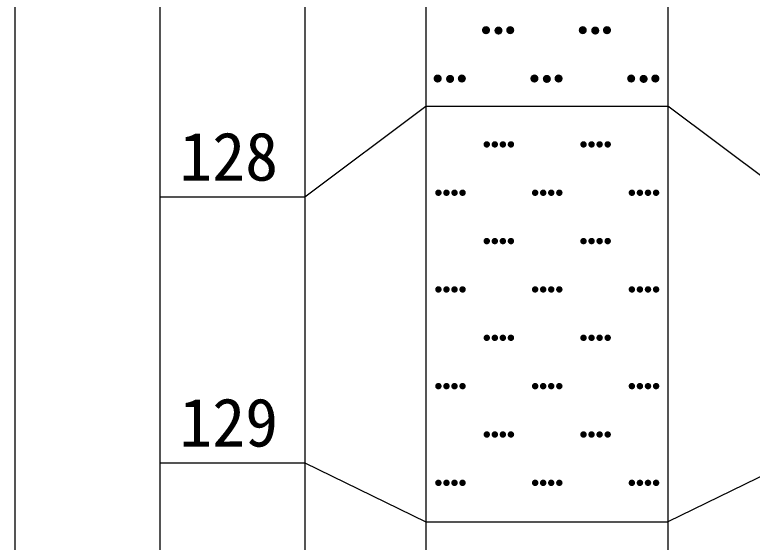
# Model space of a CAD drawing. Header units: inches. Extents: x -27 to 109, y -598 to 26.
# Drawn here: x 14.68 to 20.78, y -469.05 to -464.69 of the extents above; entities that cross this region are included whole.
import ezdxf

# ---------------------------------------------------------------- set-up
doc = ezdxf.new("R2010")
doc.units = ezdxf.units.IN
doc.header["$MEASUREMENT"] = 0
doc.layers.get('0').update_dxf_attribs({"lineweight": 0})
doc.styles.add('宋体', font='')
doc.styles.get('宋体').set_extended_font_data('宋体')

# ---------------------------------------------------------------- blocks, each defined once
blk = doc.blocks.new('lr_block_104')
at = {"true_color": 0x000000}
for points in [[(18.611, -464.8243), (18.6122, -464.8157), (18.611, -464.807), (18.6078, -464.799), (18.6025, -464.7921), (18.5955, -464.7867), (18.5875, -464.7835), (18.5789, -464.7824), (18.5702, -464.7835), (18.5622, -464.7867), (18.5553, -464.7921), (18.5499, -464.799), (18.5467, -464.807), (18.5455, -464.8157), (18.5467, -464.8243), (18.5499, -464.8324), (18.5553, -464.8393), (18.5622, -464.8446), (18.5702, -464.8478), (18.5789, -464.849), (18.5875, -464.8478), (18.5955, -464.8446), (18.6025, -464.8393), (18.6078, -464.8324)], [(18.7138, -464.8274), (18.715, -464.8188), (18.7138, -464.8101), (18.7106, -464.8021), (18.7053, -464.7951), (18.6983, -464.7898), (18.6903, -464.7866), (18.6817, -464.7854), (18.673, -464.7866), (18.665, -464.7898), (18.6581, -464.7951), (18.6527, -464.8021), (18.6495, -464.8101), (18.6483, -464.8188), (18.6495, -464.8274), (18.6527, -464.8354), (18.6581, -464.8424), (18.665, -464.8477), (18.673, -464.8509), (18.6817, -464.8521), (18.6903, -464.8509), (18.6983, -464.8477), (18.7053, -464.8424), (18.7106, -464.8354)], [(18.8109, -464.8243), (18.8121, -464.8157), (18.8109, -464.807), (18.8077, -464.799), (18.8023, -464.7921), (18.7954, -464.7867), (18.7874, -464.7835), (18.7787, -464.7824), (18.7701, -464.7835), (18.7621, -464.7867), (18.7551, -464.7921), (18.7498, -464.799), (18.7466, -464.807), (18.7454, -464.8157), (18.7466, -464.8243), (18.7498, -464.8324), (18.7551, -464.8393), (18.7621, -464.8446), (18.7701, -464.8478), (18.7787, -464.849), (18.7874, -464.8478), (18.7954, -464.8446), (18.8023, -464.8393), (18.8077, -464.8324)], [(19.411, -464.8243), (19.4122, -464.8157), (19.411, -464.807), (19.4078, -464.799), (19.4025, -464.7921), (19.3955, -464.7867), (19.3875, -464.7835), (19.3789, -464.7824), (19.3702, -464.7835), (19.3622, -464.7867), (19.3553, -464.7921), (19.3499, -464.799), (19.3467, -464.807), (19.3455, -464.8157), (19.3467, -464.8243), (19.3499, -464.8324), (19.3553, -464.8393), (19.3622, -464.8446), (19.3702, -464.8478), (19.3789, -464.849), (19.3875, -464.8478), (19.3955, -464.8446), (19.4025, -464.8393), (19.4078, -464.8324)], [(19.5138, -464.8274), (19.515, -464.8188), (19.5138, -464.8101), (19.5106, -464.8021), (19.5053, -464.7951), (19.4983, -464.7898), (19.4903, -464.7866), (19.4817, -464.7854), (19.473, -464.7866), (19.465, -464.7898), (19.4581, -464.7951), (19.4527, -464.8021), (19.4495, -464.8101), (19.4483, -464.8188), (19.4495, -464.8274), (19.4527, -464.8354), (19.4581, -464.8424), (19.465, -464.8477), (19.473, -464.8509), (19.4817, -464.8521), (19.4903, -464.8509), (19.4983, -464.8477), (19.5053, -464.8424), (19.5106, -464.8354)], [(19.6109, -464.8243), (19.6121, -464.8157), (19.6109, -464.807), (19.6077, -464.799), (19.6023, -464.7921), (19.5954, -464.7867), (19.5874, -464.7835), (19.5787, -464.7824), (19.5701, -464.7835), (19.5621, -464.7867), (19.5551, -464.7921), (19.5498, -464.799), (19.5466, -464.807), (19.5454, -464.8157), (19.5466, -464.8243), (19.5498, -464.8324), (19.5551, -464.8393), (19.5621, -464.8446), (19.5701, -464.8478), (19.5787, -464.849), (19.5874, -464.8478), (19.5954, -464.8446), (19.6023, -464.8393), (19.6077, -464.8324)], [(18.211, -465.2244), (18.2122, -465.2157), (18.211, -465.207), (18.2078, -465.199), (18.2025, -465.1921), (18.1955, -465.1868), (18.1875, -465.1836), (18.1789, -465.1823), (18.1702, -465.1836), (18.1622, -465.1868), (18.1553, -465.1921), (18.1499, -465.199), (18.1467, -465.207), (18.1455, -465.2157), (18.1467, -465.2244), (18.1499, -465.2323), (18.1553, -465.2393), (18.1622, -465.2446), (18.1702, -465.2478), (18.1789, -465.249), (18.1875, -465.2478), (18.1955, -465.2446), (18.2025, -465.2393), (18.2078, -465.2323)], [(18.3138, -465.2274), (18.315, -465.2188), (18.3138, -465.2101), (18.3106, -465.2021), (18.3053, -465.1952), (18.2983, -465.1898), (18.2903, -465.1866), (18.2817, -465.1854), (18.273, -465.1866), (18.265, -465.1898), (18.2581, -465.1952), (18.2527, -465.2021), (18.2495, -465.2101), (18.2483, -465.2188), (18.2495, -465.2274), (18.2527, -465.2354), (18.2581, -465.2423), (18.265, -465.2477), (18.273, -465.2509), (18.2817, -465.2521), (18.2903, -465.2509), (18.2983, -465.2477), (18.3053, -465.2423), (18.3106, -465.2354)], [(18.4109, -465.2244), (18.4121, -465.2157), (18.4109, -465.207), (18.4077, -465.199), (18.4023, -465.1921), (18.3954, -465.1868), (18.3874, -465.1836), (18.3787, -465.1823), (18.3701, -465.1836), (18.3621, -465.1868), (18.3551, -465.1921), (18.3498, -465.199), (18.3466, -465.207), (18.3454, -465.2157), (18.3466, -465.2244), (18.3498, -465.2323), (18.3551, -465.2393), (18.3621, -465.2446), (18.3701, -465.2478), (18.3787, -465.249), (18.3874, -465.2478), (18.3954, -465.2446), (18.4023, -465.2393), (18.4077, -465.2323)], [(19.011, -465.2244), (19.0122, -465.2157), (19.011, -465.207), (19.0078, -465.199), (19.0025, -465.1921), (18.9955, -465.1868), (18.9875, -465.1836), (18.9789, -465.1823), (18.9702, -465.1836), (18.9622, -465.1868), (18.9553, -465.1921), (18.9499, -465.199), (18.9467, -465.207), (18.9455, -465.2157), (18.9467, -465.2244), (18.9499, -465.2323), (18.9553, -465.2393), (18.9622, -465.2446), (18.9702, -465.2478), (18.9789, -465.249), (18.9875, -465.2478), (18.9955, -465.2446), (19.0025, -465.2393), (19.0078, -465.2323)], [(19.1138, -465.2274), (19.115, -465.2188), (19.1138, -465.2101), (19.1106, -465.2021), (19.1053, -465.1952), (19.0983, -465.1898), (19.0903, -465.1866), (19.0817, -465.1854), (19.073, -465.1866), (19.065, -465.1898), (19.0581, -465.1952), (19.0527, -465.2021), (19.0495, -465.2101), (19.0483, -465.2188), (19.0495, -465.2274), (19.0527, -465.2354), (19.0581, -465.2423), (19.065, -465.2477), (19.073, -465.2509), (19.0817, -465.2521), (19.0903, -465.2509), (19.0983, -465.2477), (19.1053, -465.2423), (19.1106, -465.2354)], [(19.2109, -465.2244), (19.2121, -465.2157), (19.2109, -465.207), (19.2077, -465.199), (19.2023, -465.1921), (19.1954, -465.1868), (19.1874, -465.1836), (19.1787, -465.1823), (19.1701, -465.1836), (19.1621, -465.1868), (19.1551, -465.1921), (19.1498, -465.199), (19.1466, -465.207), (19.1454, -465.2157), (19.1466, -465.2244), (19.1498, -465.2323), (19.1551, -465.2393), (19.1621, -465.2446), (19.1701, -465.2478), (19.1787, -465.249), (19.1874, -465.2478), (19.1954, -465.2446), (19.2023, -465.2393), (19.2077, -465.2323)], [(19.811, -465.2244), (19.8122, -465.2157), (19.811, -465.207), (19.8078, -465.199), (19.8025, -465.1921), (19.7955, -465.1868), (19.7875, -465.1836), (19.7789, -465.1823), (19.7702, -465.1836), (19.7622, -465.1868), (19.7553, -465.1921), (19.7499, -465.199), (19.7467, -465.207), (19.7455, -465.2157), (19.7467, -465.2244), (19.7499, -465.2323), (19.7553, -465.2393), (19.7622, -465.2446), (19.7702, -465.2478), (19.7789, -465.249), (19.7875, -465.2478), (19.7955, -465.2446), (19.8025, -465.2393), (19.8078, -465.2323)], [(19.9138, -465.2274), (19.915, -465.2188), (19.9138, -465.2101), (19.9106, -465.2021), (19.9053, -465.1952), (19.8983, -465.1898), (19.8903, -465.1866), (19.8817, -465.1854), (19.873, -465.1866), (19.865, -465.1898), (19.8581, -465.1952), (19.8527, -465.2021), (19.8495, -465.2101), (19.8483, -465.2188), (19.8495, -465.2274), (19.8527, -465.2354), (19.8581, -465.2423), (19.865, -465.2477), (19.873, -465.2509), (19.8817, -465.2521), (19.8903, -465.2509), (19.8983, -465.2477), (19.9053, -465.2423), (19.9106, -465.2354)], [(20.0109, -465.2244), (20.0121, -465.2157), (20.0109, -465.207), (20.0077, -465.199), (20.0023, -465.1921), (19.9954, -465.1868), (19.9874, -465.1836), (19.9787, -465.1823), (19.9701, -465.1836), (19.9621, -465.1868), (19.9551, -465.1921), (19.9498, -465.199), (19.9466, -465.207), (19.9454, -465.2157), (19.9466, -465.2244), (19.9498, -465.2323), (19.9551, -465.2393), (19.9621, -465.2446), (19.9701, -465.2478), (19.9787, -465.249), (19.9874, -465.2478), (19.9954, -465.2446), (20.0023, -465.2393), (20.0077, -465.2323)]]:
    blk.add_hatch(color=18, dxfattribs=at).paths.add_polyline_path(points, flags=17)
blk = doc.blocks.new('lr_block_105')
at = {"true_color": 0x000000}
for points in [[(18.6105, -465.7676), (18.6114, -465.7607), (18.6105, -465.7538), (18.6078, -465.7473), (18.6035, -465.7419), (18.5981, -465.7376), (18.5917, -465.735), (18.5847, -465.734), (18.5778, -465.735), (18.5714, -465.7376), (18.5659, -465.7419), (18.5617, -465.7473), (18.559, -465.7538), (18.5581, -465.7607), (18.559, -465.7676), (18.5617, -465.774), (18.5659, -465.7795), (18.5714, -465.7837), (18.5778, -465.7864), (18.5847, -465.7873), (18.5917, -465.7864), (18.5981, -465.7837), (18.6035, -465.7795), (18.6078, -465.774)], [(18.6771, -465.7676), (18.6781, -465.7607), (18.6771, -465.7538), (18.6745, -465.7473), (18.6702, -465.7419), (18.6647, -465.7376), (18.6583, -465.735), (18.6514, -465.734), (18.6445, -465.735), (18.6381, -465.7376), (18.6326, -465.7419), (18.6283, -465.7473), (18.6257, -465.7538), (18.6247, -465.7607), (18.6257, -465.7676), (18.6283, -465.774), (18.6326, -465.7795), (18.6381, -465.7837), (18.6445, -465.7864), (18.6514, -465.7873), (18.6583, -465.7864), (18.6647, -465.7837), (18.6702, -465.7795), (18.6745, -465.774)], [(18.7438, -465.7676), (18.7447, -465.7607), (18.7438, -465.7538), (18.7411, -465.7473), (18.7369, -465.7419), (18.7314, -465.7376), (18.725, -465.735), (18.7181, -465.734), (18.7111, -465.735), (18.7047, -465.7376), (18.6993, -465.7419), (18.695, -465.7473), (18.6923, -465.7538), (18.6914, -465.7607), (18.6923, -465.7676), (18.695, -465.774), (18.6993, -465.7795), (18.7047, -465.7837), (18.7111, -465.7864), (18.7181, -465.7873), (18.725, -465.7864), (18.7314, -465.7837), (18.7369, -465.7795), (18.7411, -465.774)], [(18.8105, -465.7676), (18.8114, -465.7607), (18.8105, -465.7538), (18.8078, -465.7473), (18.8035, -465.7419), (18.7981, -465.7376), (18.7917, -465.735), (18.7847, -465.734), (18.7778, -465.735), (18.7714, -465.7376), (18.7659, -465.7419), (18.7617, -465.7473), (18.759, -465.7538), (18.7581, -465.7607), (18.759, -465.7676), (18.7617, -465.774), (18.7659, -465.7795), (18.7714, -465.7837), (18.7778, -465.7864), (18.7847, -465.7873), (18.7917, -465.7864), (18.7981, -465.7837), (18.8035, -465.7795), (18.8078, -465.774)], [(19.4105, -465.7676), (19.4114, -465.7607), (19.4105, -465.7538), (19.4078, -465.7473), (19.4035, -465.7419), (19.3981, -465.7376), (19.3917, -465.735), (19.3847, -465.734), (19.3778, -465.735), (19.3714, -465.7376), (19.3659, -465.7419), (19.3617, -465.7473), (19.359, -465.7538), (19.3581, -465.7607), (19.359, -465.7676), (19.3617, -465.774), (19.3659, -465.7795), (19.3714, -465.7837), (19.3778, -465.7864), (19.3847, -465.7873), (19.3917, -465.7864), (19.3981, -465.7837), (19.4035, -465.7795), (19.4078, -465.774)], [(19.4771, -465.7676), (19.4781, -465.7607), (19.4771, -465.7538), (19.4745, -465.7473), (19.4702, -465.7419), (19.4647, -465.7376), (19.4583, -465.735), (19.4514, -465.734), (19.4445, -465.735), (19.4381, -465.7376), (19.4326, -465.7419), (19.4283, -465.7473), (19.4257, -465.7538), (19.4247, -465.7607), (19.4257, -465.7676), (19.4283, -465.774), (19.4326, -465.7795), (19.4381, -465.7837), (19.4445, -465.7864), (19.4514, -465.7873), (19.4583, -465.7864), (19.4647, -465.7837), (19.4702, -465.7795), (19.4745, -465.774)], [(19.5438, -465.7676), (19.5447, -465.7607), (19.5438, -465.7538), (19.5411, -465.7473), (19.5369, -465.7419), (19.5314, -465.7376), (19.525, -465.735), (19.5181, -465.734), (19.5111, -465.735), (19.5047, -465.7376), (19.4993, -465.7419), (19.495, -465.7473), (19.4923, -465.7538), (19.4914, -465.7607), (19.4923, -465.7676), (19.495, -465.774), (19.4993, -465.7795), (19.5047, -465.7837), (19.5111, -465.7864), (19.5181, -465.7873), (19.525, -465.7864), (19.5314, -465.7837), (19.5369, -465.7795), (19.5411, -465.774)], [(19.6105, -465.7676), (19.6114, -465.7607), (19.6105, -465.7538), (19.6078, -465.7473), (19.6035, -465.7419), (19.5981, -465.7376), (19.5917, -465.735), (19.5847, -465.734), (19.5778, -465.735), (19.5714, -465.7376), (19.5659, -465.7419), (19.5617, -465.7473), (19.559, -465.7538), (19.5581, -465.7607), (19.559, -465.7676), (19.5617, -465.774), (19.5659, -465.7795), (19.5714, -465.7837), (19.5778, -465.7864), (19.5847, -465.7873), (19.5917, -465.7864), (19.5981, -465.7837), (19.6035, -465.7795), (19.6078, -465.774)], [(18.2105, -466.1676), (18.2114, -466.1607), (18.2105, -466.1537), (18.2078, -466.1474), (18.2035, -466.1419), (18.1981, -466.1376), (18.1917, -466.1349), (18.1847, -466.134), (18.1778, -466.1349), (18.1714, -466.1376), (18.1659, -466.1419), (18.1617, -466.1474), (18.159, -466.1537), (18.1581, -466.1607), (18.159, -466.1676), (18.1617, -466.174), (18.1659, -466.1795), (18.1714, -466.1837), (18.1778, -466.1864), (18.1847, -466.1873), (18.1917, -466.1864), (18.1981, -466.1837), (18.2035, -466.1795), (18.2078, -466.174)], [(18.2771, -466.1676), (18.2781, -466.1607), (18.2771, -466.1537), (18.2745, -466.1474), (18.2702, -466.1419), (18.2647, -466.1376), (18.2583, -466.1349), (18.2514, -466.134), (18.2445, -466.1349), (18.2381, -466.1376), (18.2326, -466.1419), (18.2283, -466.1474), (18.2257, -466.1537), (18.2247, -466.1607), (18.2257, -466.1676), (18.2283, -466.174), (18.2326, -466.1795), (18.2381, -466.1837), (18.2445, -466.1864), (18.2514, -466.1873), (18.2583, -466.1864), (18.2647, -466.1837), (18.2702, -466.1795), (18.2745, -466.174)], [(18.3438, -466.1676), (18.3447, -466.1607), (18.3438, -466.1537), (18.3411, -466.1474), (18.3369, -466.1419), (18.3314, -466.1376), (18.325, -466.1349), (18.3181, -466.134), (18.3111, -466.1349), (18.3047, -466.1376), (18.2993, -466.1419), (18.295, -466.1474), (18.2923, -466.1537), (18.2914, -466.1607), (18.2923, -466.1676), (18.295, -466.174), (18.2993, -466.1795), (18.3047, -466.1837), (18.3111, -466.1864), (18.3181, -466.1873), (18.325, -466.1864), (18.3314, -466.1837), (18.3369, -466.1795), (18.3411, -466.174)], [(18.4105, -466.1676), (18.4114, -466.1607), (18.4105, -466.1537), (18.4078, -466.1474), (18.4035, -466.1419), (18.3981, -466.1376), (18.3917, -466.1349), (18.3847, -466.134), (18.3778, -466.1349), (18.3714, -466.1376), (18.3659, -466.1419), (18.3617, -466.1474), (18.359, -466.1537), (18.3581, -466.1607), (18.359, -466.1676), (18.3617, -466.174), (18.3659, -466.1795), (18.3714, -466.1837), (18.3778, -466.1864), (18.3847, -466.1873), (18.3917, -466.1864), (18.3981, -466.1837), (18.4035, -466.1795), (18.4078, -466.174)], [(19.0105, -466.1676), (19.0114, -466.1607), (19.0105, -466.1537), (19.0078, -466.1474), (19.0035, -466.1419), (18.9981, -466.1376), (18.9917, -466.1349), (18.9847, -466.134), (18.9778, -466.1349), (18.9714, -466.1376), (18.9659, -466.1419), (18.9617, -466.1474), (18.959, -466.1537), (18.9581, -466.1607), (18.959, -466.1676), (18.9617, -466.174), (18.9659, -466.1795), (18.9714, -466.1837), (18.9778, -466.1864), (18.9847, -466.1873), (18.9917, -466.1864), (18.9981, -466.1837), (19.0035, -466.1795), (19.0078, -466.174)], [(19.0771, -466.1676), (19.0781, -466.1607), (19.0771, -466.1537), (19.0745, -466.1474), (19.0702, -466.1419), (19.0647, -466.1376), (19.0583, -466.1349), (19.0514, -466.134), (19.0445, -466.1349), (19.0381, -466.1376), (19.0326, -466.1419), (19.0283, -466.1474), (19.0257, -466.1537), (19.0247, -466.1607), (19.0257, -466.1676), (19.0283, -466.174), (19.0326, -466.1795), (19.0381, -466.1837), (19.0445, -466.1864), (19.0514, -466.1873), (19.0583, -466.1864), (19.0647, -466.1837), (19.0702, -466.1795), (19.0745, -466.174)], [(19.1438, -466.1676), (19.1447, -466.1607), (19.1438, -466.1537), (19.1411, -466.1474), (19.1369, -466.1419), (19.1314, -466.1376), (19.125, -466.1349), (19.1181, -466.134), (19.1111, -466.1349), (19.1047, -466.1376), (19.0993, -466.1419), (19.095, -466.1474), (19.0923, -466.1537), (19.0914, -466.1607), (19.0923, -466.1676), (19.095, -466.174), (19.0993, -466.1795), (19.1047, -466.1837), (19.1111, -466.1864), (19.1181, -466.1873), (19.125, -466.1864), (19.1314, -466.1837), (19.1369, -466.1795), (19.1411, -466.174)], [(19.2105, -466.1676), (19.2114, -466.1607), (19.2105, -466.1537), (19.2078, -466.1474), (19.2035, -466.1419), (19.1981, -466.1376), (19.1917, -466.1349), (19.1847, -466.134), (19.1778, -466.1349), (19.1714, -466.1376), (19.1659, -466.1419), (19.1617, -466.1474), (19.159, -466.1537), (19.1581, -466.1607), (19.159, -466.1676), (19.1617, -466.174), (19.1659, -466.1795), (19.1714, -466.1837), (19.1778, -466.1864), (19.1847, -466.1873), (19.1917, -466.1864), (19.1981, -466.1837), (19.2035, -466.1795), (19.2078, -466.174)], [(19.8105, -466.1676), (19.8114, -466.1607), (19.8105, -466.1537), (19.8078, -466.1474), (19.8035, -466.1419), (19.7981, -466.1376), (19.7917, -466.1349), (19.7847, -466.134), (19.7778, -466.1349), (19.7714, -466.1376), (19.7659, -466.1419), (19.7617, -466.1474), (19.759, -466.1537), (19.7581, -466.1607), (19.759, -466.1676), (19.7617, -466.174), (19.7659, -466.1795), (19.7714, -466.1837), (19.7778, -466.1864), (19.7847, -466.1873), (19.7917, -466.1864), (19.7981, -466.1837), (19.8035, -466.1795), (19.8078, -466.174)], [(19.8771, -466.1676), (19.8781, -466.1607), (19.8771, -466.1537), (19.8745, -466.1474), (19.8702, -466.1419), (19.8647, -466.1376), (19.8583, -466.1349), (19.8514, -466.134), (19.8445, -466.1349), (19.8381, -466.1376), (19.8326, -466.1419), (19.8283, -466.1474), (19.8257, -466.1537), (19.8247, -466.1607), (19.8257, -466.1676), (19.8283, -466.174), (19.8326, -466.1795), (19.8381, -466.1837), (19.8445, -466.1864), (19.8514, -466.1873), (19.8583, -466.1864), (19.8647, -466.1837), (19.8702, -466.1795), (19.8745, -466.174)], [(19.9438, -466.1676), (19.9447, -466.1607), (19.9438, -466.1537), (19.9411, -466.1474), (19.9369, -466.1419), (19.9314, -466.1376), (19.925, -466.1349), (19.9181, -466.134), (19.9111, -466.1349), (19.9047, -466.1376), (19.8993, -466.1419), (19.895, -466.1474), (19.8923, -466.1537), (19.8914, -466.1607), (19.8923, -466.1676), (19.895, -466.174), (19.8993, -466.1795), (19.9047, -466.1837), (19.9111, -466.1864), (19.9181, -466.1873), (19.925, -466.1864), (19.9314, -466.1837), (19.9369, -466.1795), (19.9411, -466.174)], [(20.0105, -466.1676), (20.0114, -466.1607), (20.0105, -466.1537), (20.0078, -466.1474), (20.0035, -466.1419), (19.9981, -466.1376), (19.9917, -466.1349), (19.9847, -466.134), (19.9778, -466.1349), (19.9714, -466.1376), (19.9659, -466.1419), (19.9617, -466.1474), (19.959, -466.1537), (19.9581, -466.1607), (19.959, -466.1676), (19.9617, -466.174), (19.9659, -466.1795), (19.9714, -466.1837), (19.9778, -466.1864), (19.9847, -466.1873), (19.9917, -466.1864), (19.9981, -466.1837), (20.0035, -466.1795), (20.0078, -466.174)], [(18.6105, -466.5676), (18.6114, -466.5607), (18.6105, -466.5537), (18.6078, -466.5473), (18.6035, -466.5419), (18.5981, -466.5376), (18.5917, -466.5349), (18.5847, -466.534), (18.5778, -466.5349), (18.5714, -466.5376), (18.5659, -466.5419), (18.5617, -466.5473), (18.559, -466.5537), (18.5581, -466.5607), (18.559, -466.5676), (18.5617, -466.574), (18.5659, -466.5795), (18.5714, -466.5838), (18.5778, -466.5864), (18.5847, -466.5874), (18.5917, -466.5864), (18.5981, -466.5838), (18.6035, -466.5795), (18.6078, -466.574)], [(18.6771, -466.5676), (18.6781, -466.5607), (18.6771, -466.5537), (18.6745, -466.5473), (18.6702, -466.5419), (18.6647, -466.5376), (18.6583, -466.5349), (18.6514, -466.534), (18.6445, -466.5349), (18.6381, -466.5376), (18.6326, -466.5419), (18.6283, -466.5473), (18.6257, -466.5537), (18.6247, -466.5607), (18.6257, -466.5676), (18.6283, -466.574), (18.6326, -466.5795), (18.6381, -466.5838), (18.6445, -466.5864), (18.6514, -466.5874), (18.6583, -466.5864), (18.6647, -466.5838), (18.6702, -466.5795), (18.6745, -466.574)], [(18.7438, -466.5676), (18.7447, -466.5607), (18.7438, -466.5537), (18.7411, -466.5473), (18.7369, -466.5419), (18.7314, -466.5376), (18.725, -466.5349), (18.7181, -466.534), (18.7111, -466.5349), (18.7047, -466.5376), (18.6993, -466.5419), (18.695, -466.5473), (18.6923, -466.5537), (18.6914, -466.5607), (18.6923, -466.5676), (18.695, -466.574), (18.6993, -466.5795), (18.7047, -466.5838), (18.7111, -466.5864), (18.7181, -466.5874), (18.725, -466.5864), (18.7314, -466.5838), (18.7369, -466.5795), (18.7411, -466.574)], [(18.8105, -466.5676), (18.8114, -466.5607), (18.8105, -466.5537), (18.8078, -466.5473), (18.8035, -466.5419), (18.7981, -466.5376), (18.7917, -466.5349), (18.7847, -466.534), (18.7778, -466.5349), (18.7714, -466.5376), (18.7659, -466.5419), (18.7617, -466.5473), (18.759, -466.5537), (18.7581, -466.5607), (18.759, -466.5676), (18.7617, -466.574), (18.7659, -466.5795), (18.7714, -466.5838), (18.7778, -466.5864), (18.7847, -466.5874), (18.7917, -466.5864), (18.7981, -466.5838), (18.8035, -466.5795), (18.8078, -466.574)], [(19.4105, -466.5676), (19.4114, -466.5607), (19.4105, -466.5537), (19.4078, -466.5473), (19.4035, -466.5419), (19.3981, -466.5376), (19.3917, -466.5349), (19.3847, -466.534), (19.3778, -466.5349), (19.3714, -466.5376), (19.3659, -466.5419), (19.3617, -466.5473), (19.359, -466.5537), (19.3581, -466.5607), (19.359, -466.5676), (19.3617, -466.574), (19.3659, -466.5795), (19.3714, -466.5838), (19.3778, -466.5864), (19.3847, -466.5874), (19.3917, -466.5864), (19.3981, -466.5838), (19.4035, -466.5795), (19.4078, -466.574)], [(19.4771, -466.5676), (19.4781, -466.5607), (19.4771, -466.5537), (19.4745, -466.5473), (19.4702, -466.5419), (19.4647, -466.5376), (19.4583, -466.5349), (19.4514, -466.534), (19.4445, -466.5349), (19.4381, -466.5376), (19.4326, -466.5419), (19.4283, -466.5473), (19.4257, -466.5537), (19.4247, -466.5607), (19.4257, -466.5676), (19.4283, -466.574), (19.4326, -466.5795), (19.4381, -466.5838), (19.4445, -466.5864), (19.4514, -466.5874), (19.4583, -466.5864), (19.4647, -466.5838), (19.4702, -466.5795), (19.4745, -466.574)], [(19.5438, -466.5676), (19.5447, -466.5607), (19.5438, -466.5537), (19.5411, -466.5473), (19.5369, -466.5419), (19.5314, -466.5376), (19.525, -466.5349), (19.5181, -466.534), (19.5111, -466.5349), (19.5047, -466.5376), (19.4993, -466.5419), (19.495, -466.5473), (19.4923, -466.5537), (19.4914, -466.5607), (19.4923, -466.5676), (19.495, -466.574), (19.4993, -466.5795), (19.5047, -466.5838), (19.5111, -466.5864), (19.5181, -466.5874), (19.525, -466.5864), (19.5314, -466.5838), (19.5369, -466.5795), (19.5411, -466.574)], [(19.6105, -466.5676), (19.6114, -466.5607), (19.6105, -466.5537), (19.6078, -466.5473), (19.6035, -466.5419), (19.5981, -466.5376), (19.5917, -466.5349), (19.5847, -466.534), (19.5778, -466.5349), (19.5714, -466.5376), (19.5659, -466.5419), (19.5617, -466.5473), (19.559, -466.5537), (19.5581, -466.5607), (19.559, -466.5676), (19.5617, -466.574), (19.5659, -466.5795), (19.5714, -466.5838), (19.5778, -466.5864), (19.5847, -466.5874), (19.5917, -466.5864), (19.5981, -466.5838), (19.6035, -466.5795), (19.6078, -466.574)], [(18.2105, -466.9676), (18.2114, -466.9607), (18.2105, -466.9538), (18.2078, -466.9473), (18.2035, -466.9419), (18.1981, -466.9376), (18.1917, -466.935), (18.1847, -466.934), (18.1778, -466.935), (18.1714, -466.9376), (18.1659, -466.9419), (18.1617, -466.9473), (18.159, -466.9538), (18.1581, -466.9607), (18.159, -466.9676), (18.1617, -466.974), (18.1659, -466.9795), (18.1714, -466.9837), (18.1778, -466.9864), (18.1847, -466.9873), (18.1917, -466.9864), (18.1981, -466.9837), (18.2035, -466.9795), (18.2078, -466.974)], [(18.2771, -466.9676), (18.2781, -466.9607), (18.2771, -466.9538), (18.2745, -466.9473), (18.2702, -466.9419), (18.2647, -466.9376), (18.2583, -466.935), (18.2514, -466.934), (18.2445, -466.935), (18.2381, -466.9376), (18.2326, -466.9419), (18.2283, -466.9473), (18.2257, -466.9538), (18.2247, -466.9607), (18.2257, -466.9676), (18.2283, -466.974), (18.2326, -466.9795), (18.2381, -466.9837), (18.2445, -466.9864), (18.2514, -466.9873), (18.2583, -466.9864), (18.2647, -466.9837), (18.2702, -466.9795), (18.2745, -466.974)], [(18.3438, -466.9676), (18.3447, -466.9607), (18.3438, -466.9538), (18.3411, -466.9473), (18.3369, -466.9419), (18.3314, -466.9376), (18.325, -466.935), (18.3181, -466.934), (18.3111, -466.935), (18.3047, -466.9376), (18.2993, -466.9419), (18.295, -466.9473), (18.2923, -466.9538), (18.2914, -466.9607), (18.2923, -466.9676), (18.295, -466.974), (18.2993, -466.9795), (18.3047, -466.9837), (18.3111, -466.9864), (18.3181, -466.9873), (18.325, -466.9864), (18.3314, -466.9837), (18.3369, -466.9795), (18.3411, -466.974)], [(18.4105, -466.9676), (18.4114, -466.9607), (18.4105, -466.9538), (18.4078, -466.9473), (18.4035, -466.9419), (18.3981, -466.9376), (18.3917, -466.935), (18.3847, -466.934), (18.3778, -466.935), (18.3714, -466.9376), (18.3659, -466.9419), (18.3617, -466.9473), (18.359, -466.9538), (18.3581, -466.9607), (18.359, -466.9676), (18.3617, -466.974), (18.3659, -466.9795), (18.3714, -466.9837), (18.3778, -466.9864), (18.3847, -466.9873), (18.3917, -466.9864), (18.3981, -466.9837), (18.4035, -466.9795), (18.4078, -466.974)], [(19.0105, -466.9676), (19.0114, -466.9607), (19.0105, -466.9538), (19.0078, -466.9473), (19.0035, -466.9419), (18.9981, -466.9376), (18.9917, -466.935), (18.9847, -466.934), (18.9778, -466.935), (18.9714, -466.9376), (18.9659, -466.9419), (18.9617, -466.9473), (18.959, -466.9538), (18.9581, -466.9607), (18.959, -466.9676), (18.9617, -466.974), (18.9659, -466.9795), (18.9714, -466.9837), (18.9778, -466.9864), (18.9847, -466.9873), (18.9917, -466.9864), (18.9981, -466.9837), (19.0035, -466.9795), (19.0078, -466.974)], [(19.0771, -466.9676), (19.0781, -466.9607), (19.0771, -466.9538), (19.0745, -466.9473), (19.0702, -466.9419), (19.0647, -466.9376), (19.0583, -466.935), (19.0514, -466.934), (19.0445, -466.935), (19.0381, -466.9376), (19.0326, -466.9419), (19.0283, -466.9473), (19.0257, -466.9538), (19.0247, -466.9607), (19.0257, -466.9676), (19.0283, -466.974), (19.0326, -466.9795), (19.0381, -466.9837), (19.0445, -466.9864), (19.0514, -466.9873), (19.0583, -466.9864), (19.0647, -466.9837), (19.0702, -466.9795), (19.0745, -466.974)], [(19.1438, -466.9676), (19.1447, -466.9607), (19.1438, -466.9538), (19.1411, -466.9473), (19.1369, -466.9419), (19.1314, -466.9376), (19.125, -466.935), (19.1181, -466.934), (19.1111, -466.935), (19.1047, -466.9376), (19.0993, -466.9419), (19.095, -466.9473), (19.0923, -466.9538), (19.0914, -466.9607), (19.0923, -466.9676), (19.095, -466.974), (19.0993, -466.9795), (19.1047, -466.9837), (19.1111, -466.9864), (19.1181, -466.9873), (19.125, -466.9864), (19.1314, -466.9837), (19.1369, -466.9795), (19.1411, -466.974)], [(19.2105, -466.9676), (19.2114, -466.9607), (19.2105, -466.9538), (19.2078, -466.9473), (19.2035, -466.9419), (19.1981, -466.9376), (19.1917, -466.935), (19.1847, -466.934), (19.1778, -466.935), (19.1714, -466.9376), (19.1659, -466.9419), (19.1617, -466.9473), (19.159, -466.9538), (19.1581, -466.9607), (19.159, -466.9676), (19.1617, -466.974), (19.1659, -466.9795), (19.1714, -466.9837), (19.1778, -466.9864), (19.1847, -466.9873), (19.1917, -466.9864), (19.1981, -466.9837), (19.2035, -466.9795), (19.2078, -466.974)], [(19.8105, -466.9676), (19.8114, -466.9607), (19.8105, -466.9538), (19.8078, -466.9473), (19.8035, -466.9419), (19.7981, -466.9376), (19.7917, -466.935), (19.7847, -466.934), (19.7778, -466.935), (19.7714, -466.9376), (19.7659, -466.9419), (19.7617, -466.9473), (19.759, -466.9538), (19.7581, -466.9607), (19.759, -466.9676), (19.7617, -466.974), (19.7659, -466.9795), (19.7714, -466.9837), (19.7778, -466.9864), (19.7847, -466.9873), (19.7917, -466.9864), (19.7981, -466.9837), (19.8035, -466.9795), (19.8078, -466.974)], [(19.8771, -466.9676), (19.8781, -466.9607), (19.8771, -466.9538), (19.8745, -466.9473), (19.8702, -466.9419), (19.8647, -466.9376), (19.8583, -466.935), (19.8514, -466.934), (19.8445, -466.935), (19.8381, -466.9376), (19.8326, -466.9419), (19.8283, -466.9473), (19.8257, -466.9538), (19.8247, -466.9607), (19.8257, -466.9676), (19.8283, -466.974), (19.8326, -466.9795), (19.8381, -466.9837), (19.8445, -466.9864), (19.8514, -466.9873), (19.8583, -466.9864), (19.8647, -466.9837), (19.8702, -466.9795), (19.8745, -466.974)], [(19.9438, -466.9676), (19.9447, -466.9607), (19.9438, -466.9538), (19.9411, -466.9473), (19.9369, -466.9419), (19.9314, -466.9376), (19.925, -466.935), (19.9181, -466.934), (19.9111, -466.935), (19.9047, -466.9376), (19.8993, -466.9419), (19.895, -466.9473), (19.8923, -466.9538), (19.8914, -466.9607), (19.8923, -466.9676), (19.895, -466.974), (19.8993, -466.9795), (19.9047, -466.9837), (19.9111, -466.9864), (19.9181, -466.9873), (19.925, -466.9864), (19.9314, -466.9837), (19.9369, -466.9795), (19.9411, -466.974)], [(20.0105, -466.9676), (20.0114, -466.9607), (20.0105, -466.9538), (20.0078, -466.9473), (20.0035, -466.9419), (19.9981, -466.9376), (19.9917, -466.935), (19.9847, -466.934), (19.9778, -466.935), (19.9714, -466.9376), (19.9659, -466.9419), (19.9617, -466.9473), (19.959, -466.9538), (19.9581, -466.9607), (19.959, -466.9676), (19.9617, -466.974), (19.9659, -466.9795), (19.9714, -466.9837), (19.9778, -466.9864), (19.9847, -466.9873), (19.9917, -466.9864), (19.9981, -466.9837), (20.0035, -466.9795), (20.0078, -466.974)], [(18.6105, -467.3676), (18.6114, -467.3607), (18.6105, -467.3537), (18.6078, -467.3473), (18.6035, -467.3419), (18.5981, -467.3376), (18.5917, -467.3349), (18.5847, -467.334), (18.5778, -467.3349), (18.5714, -467.3376), (18.5659, -467.3419), (18.5617, -467.3473), (18.559, -467.3537), (18.5581, -467.3607), (18.559, -467.3676), (18.5617, -467.374), (18.5659, -467.3795), (18.5714, -467.3838), (18.5778, -467.3864), (18.5847, -467.3874), (18.5917, -467.3864), (18.5981, -467.3838), (18.6035, -467.3795), (18.6078, -467.374)], [(18.6771, -467.3676), (18.6781, -467.3607), (18.6771, -467.3537), (18.6745, -467.3473), (18.6702, -467.3419), (18.6647, -467.3376), (18.6583, -467.3349), (18.6514, -467.334), (18.6445, -467.3349), (18.6381, -467.3376), (18.6326, -467.3419), (18.6283, -467.3473), (18.6257, -467.3537), (18.6247, -467.3607), (18.6257, -467.3676), (18.6283, -467.374), (18.6326, -467.3795), (18.6381, -467.3838), (18.6445, -467.3864), (18.6514, -467.3874), (18.6583, -467.3864), (18.6647, -467.3838), (18.6702, -467.3795), (18.6745, -467.374)], [(18.7438, -467.3676), (18.7447, -467.3607), (18.7438, -467.3537), (18.7411, -467.3473), (18.7369, -467.3419), (18.7314, -467.3376), (18.725, -467.3349), (18.7181, -467.334), (18.7111, -467.3349), (18.7047, -467.3376), (18.6993, -467.3419), (18.695, -467.3473), (18.6923, -467.3537), (18.6914, -467.3607), (18.6923, -467.3676), (18.695, -467.374), (18.6993, -467.3795), (18.7047, -467.3838), (18.7111, -467.3864), (18.7181, -467.3874), (18.725, -467.3864), (18.7314, -467.3838), (18.7369, -467.3795), (18.7411, -467.374)], [(18.8105, -467.3676), (18.8114, -467.3607), (18.8105, -467.3537), (18.8078, -467.3473), (18.8035, -467.3419), (18.7981, -467.3376), (18.7917, -467.3349), (18.7847, -467.334), (18.7778, -467.3349), (18.7714, -467.3376), (18.7659, -467.3419), (18.7617, -467.3473), (18.759, -467.3537), (18.7581, -467.3607), (18.759, -467.3676), (18.7617, -467.374), (18.7659, -467.3795), (18.7714, -467.3838), (18.7778, -467.3864), (18.7847, -467.3874), (18.7917, -467.3864), (18.7981, -467.3838), (18.8035, -467.3795), (18.8078, -467.374)], [(19.4105, -467.3676), (19.4114, -467.3607), (19.4105, -467.3537), (19.4078, -467.3473), (19.4035, -467.3419), (19.3981, -467.3376), (19.3917, -467.3349), (19.3847, -467.334), (19.3778, -467.3349), (19.3714, -467.3376), (19.3659, -467.3419), (19.3617, -467.3473), (19.359, -467.3537), (19.3581, -467.3607), (19.359, -467.3676), (19.3617, -467.374), (19.3659, -467.3795), (19.3714, -467.3838), (19.3778, -467.3864), (19.3847, -467.3874), (19.3917, -467.3864), (19.3981, -467.3838), (19.4035, -467.3795), (19.4078, -467.374)], [(19.4771, -467.3676), (19.4781, -467.3607), (19.4771, -467.3537), (19.4745, -467.3473), (19.4702, -467.3419), (19.4647, -467.3376), (19.4583, -467.3349), (19.4514, -467.334), (19.4445, -467.3349), (19.4381, -467.3376), (19.4326, -467.3419), (19.4283, -467.3473), (19.4257, -467.3537), (19.4247, -467.3607), (19.4257, -467.3676), (19.4283, -467.374), (19.4326, -467.3795), (19.4381, -467.3838), (19.4445, -467.3864), (19.4514, -467.3874), (19.4583, -467.3864), (19.4647, -467.3838), (19.4702, -467.3795), (19.4745, -467.374)], [(19.5438, -467.3676), (19.5447, -467.3607), (19.5438, -467.3537), (19.5411, -467.3473), (19.5369, -467.3419), (19.5314, -467.3376), (19.525, -467.3349), (19.5181, -467.334), (19.5111, -467.3349), (19.5047, -467.3376), (19.4993, -467.3419), (19.495, -467.3473), (19.4923, -467.3537), (19.4914, -467.3607), (19.4923, -467.3676), (19.495, -467.374), (19.4993, -467.3795), (19.5047, -467.3838), (19.5111, -467.3864), (19.5181, -467.3874), (19.525, -467.3864), (19.5314, -467.3838), (19.5369, -467.3795), (19.5411, -467.374)], [(19.6105, -467.3676), (19.6114, -467.3607), (19.6105, -467.3537), (19.6078, -467.3473), (19.6035, -467.3419), (19.5981, -467.3376), (19.5917, -467.3349), (19.5847, -467.334), (19.5778, -467.3349), (19.5714, -467.3376), (19.5659, -467.3419), (19.5617, -467.3473), (19.559, -467.3537), (19.5581, -467.3607), (19.559, -467.3676), (19.5617, -467.374), (19.5659, -467.3795), (19.5714, -467.3838), (19.5778, -467.3864), (19.5847, -467.3874), (19.5917, -467.3864), (19.5981, -467.3838), (19.6035, -467.3795), (19.6078, -467.374)], [(18.2105, -467.7676), (18.2114, -467.7607), (18.2105, -467.7538), (18.2078, -467.7473), (18.2035, -467.7419), (18.1981, -467.7376), (18.1917, -467.735), (18.1847, -467.734), (18.1778, -467.735), (18.1714, -467.7376), (18.1659, -467.7419), (18.1617, -467.7473), (18.159, -467.7538), (18.1581, -467.7607), (18.159, -467.7676), (18.1617, -467.774), (18.1659, -467.7795), (18.1714, -467.7837), (18.1778, -467.7864), (18.1847, -467.7873), (18.1917, -467.7864), (18.1981, -467.7837), (18.2035, -467.7795), (18.2078, -467.774)], [(18.2771, -467.7676), (18.2781, -467.7607), (18.2771, -467.7538), (18.2745, -467.7473), (18.2702, -467.7419), (18.2647, -467.7376), (18.2583, -467.735), (18.2514, -467.734), (18.2445, -467.735), (18.2381, -467.7376), (18.2326, -467.7419), (18.2283, -467.7473), (18.2257, -467.7538), (18.2247, -467.7607), (18.2257, -467.7676), (18.2283, -467.774), (18.2326, -467.7795), (18.2381, -467.7837), (18.2445, -467.7864), (18.2514, -467.7873), (18.2583, -467.7864), (18.2647, -467.7837), (18.2702, -467.7795), (18.2745, -467.774)], [(18.3438, -467.7676), (18.3447, -467.7607), (18.3438, -467.7538), (18.3411, -467.7473), (18.3369, -467.7419), (18.3314, -467.7376), (18.325, -467.735), (18.3181, -467.734), (18.3111, -467.735), (18.3047, -467.7376), (18.2993, -467.7419), (18.295, -467.7473), (18.2923, -467.7538), (18.2914, -467.7607), (18.2923, -467.7676), (18.295, -467.774), (18.2993, -467.7795), (18.3047, -467.7837), (18.3111, -467.7864), (18.3181, -467.7873), (18.325, -467.7864), (18.3314, -467.7837), (18.3369, -467.7795), (18.3411, -467.774)], [(18.4105, -467.7676), (18.4114, -467.7607), (18.4105, -467.7538), (18.4078, -467.7473), (18.4035, -467.7419), (18.3981, -467.7376), (18.3917, -467.735), (18.3847, -467.734), (18.3778, -467.735), (18.3714, -467.7376), (18.3659, -467.7419), (18.3617, -467.7473), (18.359, -467.7538), (18.3581, -467.7607), (18.359, -467.7676), (18.3617, -467.774), (18.3659, -467.7795), (18.3714, -467.7837), (18.3778, -467.7864), (18.3847, -467.7873), (18.3917, -467.7864), (18.3981, -467.7837), (18.4035, -467.7795), (18.4078, -467.774)], [(19.0105, -467.7676), (19.0114, -467.7607), (19.0105, -467.7538), (19.0078, -467.7473), (19.0035, -467.7419), (18.9981, -467.7376), (18.9917, -467.735), (18.9847, -467.734), (18.9778, -467.735), (18.9714, -467.7376), (18.9659, -467.7419), (18.9617, -467.7473), (18.959, -467.7538), (18.9581, -467.7607), (18.959, -467.7676), (18.9617, -467.774), (18.9659, -467.7795), (18.9714, -467.7837), (18.9778, -467.7864), (18.9847, -467.7873), (18.9917, -467.7864), (18.9981, -467.7837), (19.0035, -467.7795), (19.0078, -467.774)], [(19.0771, -467.7676), (19.0781, -467.7607), (19.0771, -467.7538), (19.0745, -467.7473), (19.0702, -467.7419), (19.0647, -467.7376), (19.0583, -467.735), (19.0514, -467.734), (19.0445, -467.735), (19.0381, -467.7376), (19.0326, -467.7419), (19.0283, -467.7473), (19.0257, -467.7538), (19.0247, -467.7607), (19.0257, -467.7676), (19.0283, -467.774), (19.0326, -467.7795), (19.0381, -467.7837), (19.0445, -467.7864), (19.0514, -467.7873), (19.0583, -467.7864), (19.0647, -467.7837), (19.0702, -467.7795), (19.0745, -467.774)], [(19.1438, -467.7676), (19.1447, -467.7607), (19.1438, -467.7538), (19.1411, -467.7473), (19.1369, -467.7419), (19.1314, -467.7376), (19.125, -467.735), (19.1181, -467.734), (19.1111, -467.735), (19.1047, -467.7376), (19.0993, -467.7419), (19.095, -467.7473), (19.0923, -467.7538), (19.0914, -467.7607), (19.0923, -467.7676), (19.095, -467.774), (19.0993, -467.7795), (19.1047, -467.7837), (19.1111, -467.7864), (19.1181, -467.7873), (19.125, -467.7864), (19.1314, -467.7837), (19.1369, -467.7795), (19.1411, -467.774)], [(19.2105, -467.7676), (19.2114, -467.7607), (19.2105, -467.7538), (19.2078, -467.7473), (19.2035, -467.7419), (19.1981, -467.7376), (19.1917, -467.735), (19.1847, -467.734), (19.1778, -467.735), (19.1714, -467.7376), (19.1659, -467.7419), (19.1617, -467.7473), (19.159, -467.7538), (19.1581, -467.7607), (19.159, -467.7676), (19.1617, -467.774), (19.1659, -467.7795), (19.1714, -467.7837), (19.1778, -467.7864), (19.1847, -467.7873), (19.1917, -467.7864), (19.1981, -467.7837), (19.2035, -467.7795), (19.2078, -467.774)], [(19.8105, -467.7676), (19.8114, -467.7607), (19.8105, -467.7538), (19.8078, -467.7473), (19.8035, -467.7419), (19.7981, -467.7376), (19.7917, -467.735), (19.7847, -467.734), (19.7778, -467.735), (19.7714, -467.7376), (19.7659, -467.7419), (19.7617, -467.7473), (19.759, -467.7538), (19.7581, -467.7607), (19.759, -467.7676), (19.7617, -467.774), (19.7659, -467.7795), (19.7714, -467.7837), (19.7778, -467.7864), (19.7847, -467.7873), (19.7917, -467.7864), (19.7981, -467.7837), (19.8035, -467.7795), (19.8078, -467.774)], [(19.8771, -467.7676), (19.8781, -467.7607), (19.8771, -467.7538), (19.8745, -467.7473), (19.8702, -467.7419), (19.8647, -467.7376), (19.8583, -467.735), (19.8514, -467.734), (19.8445, -467.735), (19.8381, -467.7376), (19.8326, -467.7419), (19.8283, -467.7473), (19.8257, -467.7538), (19.8247, -467.7607), (19.8257, -467.7676), (19.8283, -467.774), (19.8326, -467.7795), (19.8381, -467.7837), (19.8445, -467.7864), (19.8514, -467.7873), (19.8583, -467.7864), (19.8647, -467.7837), (19.8702, -467.7795), (19.8745, -467.774)], [(19.9438, -467.7676), (19.9447, -467.7607), (19.9438, -467.7538), (19.9411, -467.7473), (19.9369, -467.7419), (19.9314, -467.7376), (19.925, -467.735), (19.9181, -467.734), (19.9111, -467.735), (19.9047, -467.7376), (19.8993, -467.7419), (19.895, -467.7473), (19.8923, -467.7538), (19.8914, -467.7607), (19.8923, -467.7676), (19.895, -467.774), (19.8993, -467.7795), (19.9047, -467.7837), (19.9111, -467.7864), (19.9181, -467.7873), (19.925, -467.7864), (19.9314, -467.7837), (19.9369, -467.7795), (19.9411, -467.774)], [(20.0105, -467.7676), (20.0114, -467.7607), (20.0105, -467.7538), (20.0078, -467.7473), (20.0035, -467.7419), (19.9981, -467.7376), (19.9917, -467.735), (19.9847, -467.734), (19.9778, -467.735), (19.9714, -467.7376), (19.9659, -467.7419), (19.9617, -467.7473), (19.959, -467.7538), (19.9581, -467.7607), (19.959, -467.7676), (19.9617, -467.774), (19.9659, -467.7795), (19.9714, -467.7837), (19.9778, -467.7864), (19.9847, -467.7873), (19.9917, -467.7864), (19.9981, -467.7837), (20.0035, -467.7795), (20.0078, -467.774)], [(18.6105, -468.1676), (18.6114, -468.1607), (18.6105, -468.1538), (18.6078, -468.1474), (18.6035, -468.1419), (18.5981, -468.1376), (18.5917, -468.135), (18.5847, -468.134), (18.5778, -468.135), (18.5714, -468.1376), (18.5659, -468.1419), (18.5617, -468.1474), (18.559, -468.1538), (18.5581, -468.1607), (18.559, -468.1676), (18.5617, -468.174), (18.5659, -468.1795), (18.5714, -468.1837), (18.5778, -468.1864), (18.5847, -468.1873), (18.5917, -468.1864), (18.5981, -468.1837), (18.6035, -468.1795), (18.6078, -468.174)], [(18.6771, -468.1676), (18.6781, -468.1607), (18.6771, -468.1538), (18.6745, -468.1474), (18.6702, -468.1419), (18.6647, -468.1376), (18.6583, -468.135), (18.6514, -468.134), (18.6445, -468.135), (18.6381, -468.1376), (18.6326, -468.1419), (18.6283, -468.1474), (18.6257, -468.1538), (18.6247, -468.1607), (18.6257, -468.1676), (18.6283, -468.174), (18.6326, -468.1795), (18.6381, -468.1837), (18.6445, -468.1864), (18.6514, -468.1873), (18.6583, -468.1864), (18.6647, -468.1837), (18.6702, -468.1795), (18.6745, -468.174)], [(18.7438, -468.1676), (18.7447, -468.1607), (18.7438, -468.1538), (18.7411, -468.1474), (18.7369, -468.1419), (18.7314, -468.1376), (18.725, -468.135), (18.7181, -468.134), (18.7111, -468.135), (18.7047, -468.1376), (18.6993, -468.1419), (18.695, -468.1474), (18.6923, -468.1538), (18.6914, -468.1607), (18.6923, -468.1676), (18.695, -468.174), (18.6993, -468.1795), (18.7047, -468.1837), (18.7111, -468.1864), (18.7181, -468.1873), (18.725, -468.1864), (18.7314, -468.1837), (18.7369, -468.1795), (18.7411, -468.174)], [(18.8105, -468.1676), (18.8114, -468.1607), (18.8105, -468.1538), (18.8078, -468.1474), (18.8035, -468.1419), (18.7981, -468.1376), (18.7917, -468.135), (18.7847, -468.134), (18.7778, -468.135), (18.7714, -468.1376), (18.7659, -468.1419), (18.7617, -468.1474), (18.759, -468.1538), (18.7581, -468.1607), (18.759, -468.1676), (18.7617, -468.174), (18.7659, -468.1795), (18.7714, -468.1837), (18.7778, -468.1864), (18.7847, -468.1873), (18.7917, -468.1864), (18.7981, -468.1837), (18.8035, -468.1795), (18.8078, -468.174)], [(19.4105, -468.1676), (19.4114, -468.1607), (19.4105, -468.1538), (19.4078, -468.1474), (19.4035, -468.1419), (19.3981, -468.1376), (19.3917, -468.135), (19.3847, -468.134), (19.3778, -468.135), (19.3714, -468.1376), (19.3659, -468.1419), (19.3617, -468.1474), (19.359, -468.1538), (19.3581, -468.1607), (19.359, -468.1676), (19.3617, -468.174), (19.3659, -468.1795), (19.3714, -468.1837), (19.3778, -468.1864), (19.3847, -468.1873), (19.3917, -468.1864), (19.3981, -468.1837), (19.4035, -468.1795), (19.4078, -468.174)], [(19.4771, -468.1676), (19.4781, -468.1607), (19.4771, -468.1538), (19.4745, -468.1474), (19.4702, -468.1419), (19.4647, -468.1376), (19.4583, -468.135), (19.4514, -468.134), (19.4445, -468.135), (19.4381, -468.1376), (19.4326, -468.1419), (19.4283, -468.1474), (19.4257, -468.1538), (19.4247, -468.1607), (19.4257, -468.1676), (19.4283, -468.174), (19.4326, -468.1795), (19.4381, -468.1837), (19.4445, -468.1864), (19.4514, -468.1873), (19.4583, -468.1864), (19.4647, -468.1837), (19.4702, -468.1795), (19.4745, -468.174)], [(19.5438, -468.1676), (19.5447, -468.1607), (19.5438, -468.1538), (19.5411, -468.1474), (19.5369, -468.1419), (19.5314, -468.1376), (19.525, -468.135), (19.5181, -468.134), (19.5111, -468.135), (19.5047, -468.1376), (19.4993, -468.1419), (19.495, -468.1474), (19.4923, -468.1538), (19.4914, -468.1607), (19.4923, -468.1676), (19.495, -468.174), (19.4993, -468.1795), (19.5047, -468.1837), (19.5111, -468.1864), (19.5181, -468.1873), (19.525, -468.1864), (19.5314, -468.1837), (19.5369, -468.1795), (19.5411, -468.174)], [(19.6105, -468.1676), (19.6114, -468.1607), (19.6105, -468.1538), (19.6078, -468.1474), (19.6035, -468.1419), (19.5981, -468.1376), (19.5917, -468.135), (19.5847, -468.134), (19.5778, -468.135), (19.5714, -468.1376), (19.5659, -468.1419), (19.5617, -468.1474), (19.559, -468.1538), (19.5581, -468.1607), (19.559, -468.1676), (19.5617, -468.174), (19.5659, -468.1795), (19.5714, -468.1837), (19.5778, -468.1864), (19.5847, -468.1873), (19.5917, -468.1864), (19.5981, -468.1837), (19.6035, -468.1795), (19.6078, -468.174)], [(18.2105, -468.5676), (18.2114, -468.5607), (18.2105, -468.5537), (18.2078, -468.5473), (18.2035, -468.5419), (18.1981, -468.5376), (18.1917, -468.5349), (18.1847, -468.534), (18.1778, -468.5349), (18.1714, -468.5376), (18.1659, -468.5419), (18.1617, -468.5473), (18.159, -468.5537), (18.1581, -468.5607), (18.159, -468.5676), (18.1617, -468.574), (18.1659, -468.5795), (18.1714, -468.5838), (18.1778, -468.5864), (18.1847, -468.5874), (18.1917, -468.5864), (18.1981, -468.5838), (18.2035, -468.5795), (18.2078, -468.574)], [(18.2771, -468.5676), (18.2781, -468.5607), (18.2771, -468.5537), (18.2745, -468.5473), (18.2702, -468.5419), (18.2647, -468.5376), (18.2583, -468.5349), (18.2514, -468.534), (18.2445, -468.5349), (18.2381, -468.5376), (18.2326, -468.5419), (18.2283, -468.5473), (18.2257, -468.5537), (18.2247, -468.5607), (18.2257, -468.5676), (18.2283, -468.574), (18.2326, -468.5795), (18.2381, -468.5838), (18.2445, -468.5864), (18.2514, -468.5874), (18.2583, -468.5864), (18.2647, -468.5838), (18.2702, -468.5795), (18.2745, -468.574)], [(18.3438, -468.5676), (18.3447, -468.5607), (18.3438, -468.5537), (18.3411, -468.5473), (18.3369, -468.5419), (18.3314, -468.5376), (18.325, -468.5349), (18.3181, -468.534), (18.3111, -468.5349), (18.3047, -468.5376), (18.2993, -468.5419), (18.295, -468.5473), (18.2923, -468.5537), (18.2914, -468.5607), (18.2923, -468.5676), (18.295, -468.574), (18.2993, -468.5795), (18.3047, -468.5838), (18.3111, -468.5864), (18.3181, -468.5874), (18.325, -468.5864), (18.3314, -468.5838), (18.3369, -468.5795), (18.3411, -468.574)], [(18.4105, -468.5676), (18.4114, -468.5607), (18.4105, -468.5537), (18.4078, -468.5473), (18.4035, -468.5419), (18.3981, -468.5376), (18.3917, -468.5349), (18.3847, -468.534), (18.3778, -468.5349), (18.3714, -468.5376), (18.3659, -468.5419), (18.3617, -468.5473), (18.359, -468.5537), (18.3581, -468.5607), (18.359, -468.5676), (18.3617, -468.574), (18.3659, -468.5795), (18.3714, -468.5838), (18.3778, -468.5864), (18.3847, -468.5874), (18.3917, -468.5864), (18.3981, -468.5838), (18.4035, -468.5795), (18.4078, -468.574)], [(19.0105, -468.5676), (19.0114, -468.5607), (19.0105, -468.5537), (19.0078, -468.5473), (19.0035, -468.5419), (18.9981, -468.5376), (18.9917, -468.5349), (18.9847, -468.534), (18.9778, -468.5349), (18.9714, -468.5376), (18.9659, -468.5419), (18.9617, -468.5473), (18.959, -468.5537), (18.9581, -468.5607), (18.959, -468.5676), (18.9617, -468.574), (18.9659, -468.5795), (18.9714, -468.5838), (18.9778, -468.5864), (18.9847, -468.5874), (18.9917, -468.5864), (18.9981, -468.5838), (19.0035, -468.5795), (19.0078, -468.574)], [(19.0771, -468.5676), (19.0781, -468.5607), (19.0771, -468.5537), (19.0745, -468.5473), (19.0702, -468.5419), (19.0647, -468.5376), (19.0583, -468.5349), (19.0514, -468.534), (19.0445, -468.5349), (19.0381, -468.5376), (19.0326, -468.5419), (19.0283, -468.5473), (19.0257, -468.5537), (19.0247, -468.5607), (19.0257, -468.5676), (19.0283, -468.574), (19.0326, -468.5795), (19.0381, -468.5838), (19.0445, -468.5864), (19.0514, -468.5874), (19.0583, -468.5864), (19.0647, -468.5838), (19.0702, -468.5795), (19.0745, -468.574)], [(19.1438, -468.5676), (19.1447, -468.5607), (19.1438, -468.5537), (19.1411, -468.5473), (19.1369, -468.5419), (19.1314, -468.5376), (19.125, -468.5349), (19.1181, -468.534), (19.1111, -468.5349), (19.1047, -468.5376), (19.0993, -468.5419), (19.095, -468.5473), (19.0923, -468.5537), (19.0914, -468.5607), (19.0923, -468.5676), (19.095, -468.574), (19.0993, -468.5795), (19.1047, -468.5838), (19.1111, -468.5864), (19.1181, -468.5874), (19.125, -468.5864), (19.1314, -468.5838), (19.1369, -468.5795), (19.1411, -468.574)], [(19.2105, -468.5676), (19.2114, -468.5607), (19.2105, -468.5537), (19.2078, -468.5473), (19.2035, -468.5419), (19.1981, -468.5376), (19.1917, -468.5349), (19.1847, -468.534), (19.1778, -468.5349), (19.1714, -468.5376), (19.1659, -468.5419), (19.1617, -468.5473), (19.159, -468.5537), (19.1581, -468.5607), (19.159, -468.5676), (19.1617, -468.574), (19.1659, -468.5795), (19.1714, -468.5838), (19.1778, -468.5864), (19.1847, -468.5874), (19.1917, -468.5864), (19.1981, -468.5838), (19.2035, -468.5795), (19.2078, -468.574)], [(19.8105, -468.5676), (19.8114, -468.5607), (19.8105, -468.5537), (19.8078, -468.5473), (19.8035, -468.5419), (19.7981, -468.5376), (19.7917, -468.5349), (19.7847, -468.534), (19.7778, -468.5349), (19.7714, -468.5376), (19.7659, -468.5419), (19.7617, -468.5473), (19.759, -468.5537), (19.7581, -468.5607), (19.759, -468.5676), (19.7617, -468.574), (19.7659, -468.5795), (19.7714, -468.5838), (19.7778, -468.5864), (19.7847, -468.5874), (19.7917, -468.5864), (19.7981, -468.5838), (19.8035, -468.5795), (19.8078, -468.574)], [(19.8771, -468.5676), (19.8781, -468.5607), (19.8771, -468.5537), (19.8745, -468.5473), (19.8702, -468.5419), (19.8647, -468.5376), (19.8583, -468.5349), (19.8514, -468.534), (19.8445, -468.5349), (19.8381, -468.5376), (19.8326, -468.5419), (19.8283, -468.5473), (19.8257, -468.5537), (19.8247, -468.5607), (19.8257, -468.5676), (19.8283, -468.574), (19.8326, -468.5795), (19.8381, -468.5838), (19.8445, -468.5864), (19.8514, -468.5874), (19.8583, -468.5864), (19.8647, -468.5838), (19.8702, -468.5795), (19.8745, -468.574)], [(19.9438, -468.5676), (19.9447, -468.5607), (19.9438, -468.5537), (19.9411, -468.5473), (19.9369, -468.5419), (19.9314, -468.5376), (19.925, -468.5349), (19.9181, -468.534), (19.9111, -468.5349), (19.9047, -468.5376), (19.8993, -468.5419), (19.895, -468.5473), (19.8923, -468.5537), (19.8914, -468.5607), (19.8923, -468.5676), (19.895, -468.574), (19.8993, -468.5795), (19.9047, -468.5838), (19.9111, -468.5864), (19.9181, -468.5874), (19.925, -468.5864), (19.9314, -468.5838), (19.9369, -468.5795), (19.9411, -468.574)], [(20.0105, -468.5676), (20.0114, -468.5607), (20.0105, -468.5537), (20.0078, -468.5473), (20.0035, -468.5419), (19.9981, -468.5376), (19.9917, -468.5349), (19.9847, -468.534), (19.9778, -468.5349), (19.9714, -468.5376), (19.9659, -468.5419), (19.9617, -468.5473), (19.959, -468.5537), (19.9581, -468.5607), (19.959, -468.5676), (19.9617, -468.574), (19.9659, -468.5795), (19.9714, -468.5838), (19.9778, -468.5864), (19.9847, -468.5874), (19.9917, -468.5864), (19.9981, -468.5838), (20.0035, -468.5795), (20.0078, -468.574)]]:
    blk.add_hatch(color=18, dxfattribs=at).paths.add_polyline_path(points, flags=17)

msp = doc.modelspace()

# ---------------------------------------------------------------- linework, layer by layer
at = {"linetype": 'Continuous', "lineweight": 15}
for p, q in [((14.6817, 0.8962), (14.6817, -567.1838)), ((15.8817, 0.8962), (15.8817, -567.1838)), ((17.0817, 0.8962), (17.0817, -567.1838)), ((18.0817, -464.5938), (18.0817, -465.4438)), ((20.0817, -464.5938), (20.0817, -465.4438)), ((17.0817, -466.1938), (18.0817, -465.4438)), ((18.0817, -465.4438), (20.0817, -465.4438)), ((18.0817, -465.4438), (18.0817, -468.8838)), ((21.0817, -466.1938), (20.0817, -465.4438)), ((20.0817, -465.4438), (20.0817, -468.8838)), ((15.8817, -466.1938), (17.0817, -466.1938)), ((15.8817, -468.3938), (17.0817, -468.3938)), ((17.0817, -468.3938), (18.0817, -468.8838)), ((21.0817, -468.3938), (20.0817, -468.8838)), ((18.0817, -468.8838), (20.0817, -468.8838)), ((18.0817, -468.8838), (18.0817, -471.1037)), ((20.0817, -468.8838), (20.0817, -471.1037))]:
    msp.add_line(p, q, dxfattribs=at)

# ---------------------------------------------------------------- block references
at = {"color": 7}
for name in ['lr_block_104', 'lr_block_105']:
    msp.add_blockref(name, (0, 0), dxfattribs=at)

# ---------------------------------------------------------------- texts
at = {"style": '宋体'}
for s, p in [('128', (16.0429, -466.0604)), ('129', (16.0429, -468.2604))]:
    msp.add_text(s, height=0.4, dxfattribs=at).set_placement(p)

doc.saveas('drawing.dxf')
